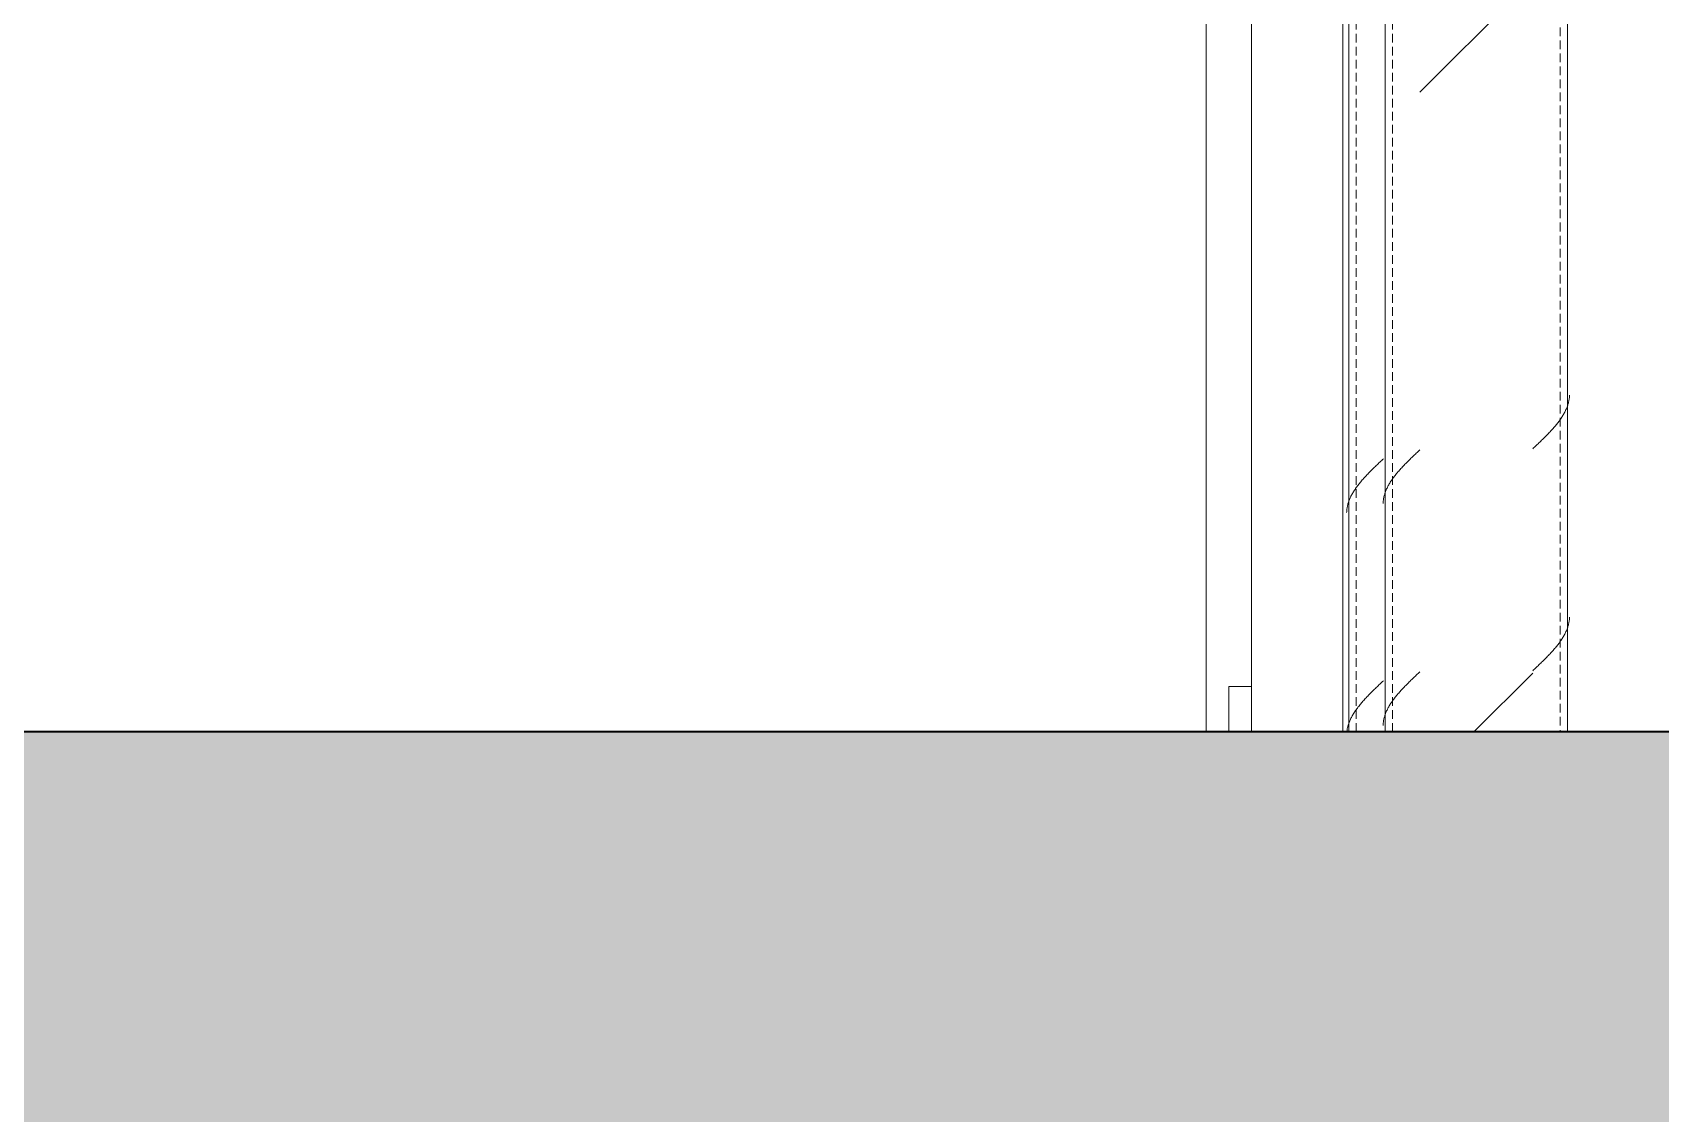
# Model space of a CAD drawing. Header units: centimetres. Extents: x -11896 to 2794, y -437 to 1921.
# Drawn here: x -3596.5 to -3507.1, y 73.1 to 132.4 of the extents above; entities that cross this region are included whole.
import ezdxf

# ---------------------------------------------------------------- set-up
doc = ezdxf.new("R2010")
doc.units = ezdxf.units.CM
doc.linetypes.add('Centre', pattern=[3.175, 0.635, -0.475, 1.59, -0.475])
doc.linetypes.add('Hidden', pattern=[0.714375, 0.47625, -0.238125])
for name, color, linetype, lineweight in [('A-DOOR', 7, 'Continuous', 9), ('A-FLOR', 7, 'Continuous', 9), ('A-FLOR-LEVL', 7, 'Continuous', 9), ('A-FLOR-PATT', 7, 'Continuous', 35), ('A-WALL', 7, 'Continuous', 9), ('S-COLS', 7, 'Continuous', 9)]:
    doc.layers.add(name, color=color, linetype=linetype, lineweight=lineweight)

# ---------------------------------------------------------------- blocks, each defined once
blk = doc.blocks.new('PQ_RVR_EST-01_ZZ_ZZ_MO_T_A_rvt-2-Sección 2-2')
at = {"layer": 'A-FLOR-PATT', "lineweight": 9, "true_color": 0x9a9a9a}
blk.add_hatch(color=253, dxfattribs=at).paths.add_polyline_path([(-115.519, 44), (-115.519, 94), (-5125.167, 94), (-5125.167, 44), (-133.394, 44)])
at = {"layer": 'A-FLOR', "lineweight": 35}
blk.add_line((-2968.865, 94), (-5125.167, 94), dxfattribs=at)
blk = doc.blocks.new('FP_37-Sección 2-2')
at = {"layer": 'S-COLS'}
blk.add_line((-4962.871, 94), (-4962.871, 374.859), dxfattribs=at)
at = {"layer": 'S-COLS', "color": 9, "true_color": 0xc0c0c0}
for p, q in [((-4962.97, 111.655), (-4962.949, 111.701)), ((-4962.949, 111.701), (-4962.928, 111.748)), ((-4962.928, 111.748), (-4962.908, 111.795)), ((-4962.908, 111.795), (-4962.89, 111.842)), ((-4962.89, 111.842), (-4962.873, 111.888)), ((-4962.873, 111.888), (-4962.856, 111.935)), ((-4962.856, 111.935), (-4962.842, 111.982)), ((-4962.842, 111.982), (-4962.828, 112.029)), ((-4962.828, 112.029), (-4962.815, 112.076)), ((-4962.815, 112.076), (-4962.804, 112.122)), ((-4962.804, 112.122), (-4962.793, 112.169)), ((-4962.793, 112.169), (-4962.784, 112.216)), ((-4962.784, 112.216), (-4962.776, 112.263)), ((-4962.776, 112.263), (-4962.77, 112.309)), ((-4962.77, 112.309), (-4962.764, 112.356)), ((-4962.764, 112.356), (-4962.76, 112.403)), ((-4962.76, 112.403), (-4962.757, 112.45)), ((-4962.757, 112.45), (-4962.755, 112.496)), ((-4963.572, 110.766), (-4963.532, 110.813)), ((-4963.532, 110.813), (-4963.494, 110.86)), ((-4963.494, 110.86), (-4963.456, 110.907)), ((-4963.456, 110.907), (-4963.418, 110.953)), ((-4963.418, 110.953), (-4963.382, 111)), ((-4963.382, 111), (-4963.347, 111.047)), ((-4963.347, 111.047), (-4963.312, 111.094)), ((-4963.312, 111.094), (-4963.278, 111.14)), ((-4963.278, 111.14), (-4963.245, 111.187)), ((-4963.245, 111.187), (-4963.213, 111.234)), ((-4963.213, 111.234), (-4963.182, 111.281)), ((-4963.182, 111.281), (-4963.152, 111.327)), ((-4963.152, 111.327), (-4963.123, 111.374)), ((-4963.123, 111.374), (-4963.095, 111.421)), ((-4963.095, 111.421), (-4963.068, 111.468)), ((-4963.068, 111.468), (-4963.042, 111.514)), ((-4963.042, 111.514), (-4963.017, 111.561)), ((-4963.017, 111.561), (-4962.993, 111.608)), ((-4962.993, 111.608), (-4962.97, 111.655)), ((-4964.43, 109.878), (-4964.382, 109.925)), ((-4964.382, 109.925), (-4964.333, 109.972)), ((-4964.333, 109.972), (-4964.285, 110.018)), ((-4964.285, 110.018), (-4964.237, 110.065)), ((-4964.237, 110.065), (-4964.189, 110.112)), ((-4964.189, 110.112), (-4964.142, 110.159)), ((-4964.142, 110.159), (-4964.095, 110.205)), ((-4964.095, 110.205), (-4964.048, 110.252)), ((-4964.048, 110.252), (-4964.002, 110.299)), ((-4964.002, 110.299), (-4963.957, 110.346)), ((-4963.957, 110.346), (-4963.912, 110.392)), ((-4963.912, 110.392), (-4963.867, 110.439)), ((-4963.867, 110.439), (-4963.823, 110.486)), ((-4963.823, 110.486), (-4963.78, 110.533)), ((-4963.78, 110.533), (-4963.737, 110.579)), ((-4963.737, 110.579), (-4963.694, 110.626)), ((-4963.694, 110.626), (-4963.653, 110.673)), ((-4963.653, 110.673), (-4963.612, 110.72)), ((-4963.612, 110.72), (-4963.572, 110.766)), ((-4964.776, 109.551), (-4964.726, 109.597)), ((-4964.726, 109.597), (-4964.677, 109.644)), ((-4964.677, 109.644), (-4964.627, 109.691)), ((-4964.627, 109.691), (-4964.578, 109.738)), ((-4964.578, 109.738), (-4964.528, 109.784)), ((-4964.528, 109.784), (-4964.479, 109.831)), ((-4964.479, 109.831), (-4964.43, 109.878)), ((-4962.776, 100.073), (-4962.77, 100.12)), ((-4962.77, 100.12), (-4962.764, 100.167)), ((-4962.764, 100.167), (-4962.76, 100.213)), ((-4962.76, 100.213), (-4962.757, 100.26)), ((-4962.757, 100.26), (-4962.755, 100.307)), ((-4963.152, 99.138), (-4963.123, 99.185)), ((-4963.123, 99.185), (-4963.095, 99.232)), ((-4963.095, 99.232), (-4963.068, 99.278)), ((-4963.068, 99.278), (-4963.042, 99.325)), ((-4963.042, 99.325), (-4963.017, 99.372)), ((-4963.017, 99.372), (-4962.993, 99.419)), ((-4962.993, 99.419), (-4962.97, 99.465)), ((-4962.97, 99.465), (-4962.949, 99.512)), ((-4962.949, 99.512), (-4962.928, 99.559)), ((-4962.928, 99.559), (-4962.908, 99.606)), ((-4962.908, 99.606), (-4962.89, 99.652)), ((-4962.89, 99.652), (-4962.873, 99.699)), ((-4962.873, 99.699), (-4962.856, 99.746)), ((-4962.856, 99.746), (-4962.842, 99.793)), ((-4962.842, 99.793), (-4962.828, 99.839)), ((-4962.828, 99.839), (-4962.815, 99.886)), ((-4962.815, 99.886), (-4962.804, 99.933)), ((-4962.804, 99.933), (-4962.793, 99.98)), ((-4962.793, 99.98), (-4962.784, 100.026)), ((-4962.784, 100.026), (-4962.776, 100.073)), ((-4963.867, 98.25), (-4963.823, 98.296)), ((-4963.823, 98.296), (-4963.78, 98.343)), ((-4963.78, 98.343), (-4963.737, 98.39)), ((-4963.737, 98.39), (-4963.694, 98.437)), ((-4963.694, 98.437), (-4963.653, 98.483)), ((-4963.653, 98.483), (-4963.612, 98.53)), ((-4963.612, 98.53), (-4963.572, 98.577)), ((-4963.572, 98.577), (-4963.532, 98.624)), ((-4963.532, 98.624), (-4963.494, 98.67)), ((-4963.494, 98.67), (-4963.456, 98.717)), ((-4963.456, 98.717), (-4963.418, 98.764)), ((-4963.418, 98.764), (-4963.382, 98.811)), ((-4963.382, 98.811), (-4963.347, 98.857)), ((-4963.347, 98.857), (-4963.312, 98.904)), ((-4963.312, 98.904), (-4963.278, 98.951)), ((-4963.278, 98.951), (-4963.245, 98.998)), ((-4963.245, 98.998), (-4963.213, 99.044)), ((-4963.213, 99.044), (-4963.182, 99.091)), ((-4963.182, 99.091), (-4963.152, 99.138)), ((-4964.776, 97.361), (-4964.726, 97.408)), ((-4964.726, 97.408), (-4964.677, 97.455)), ((-4964.677, 97.455), (-4964.627, 97.502)), ((-4964.627, 97.502), (-4964.578, 97.548)), ((-4964.578, 97.548), (-4964.528, 97.595)), ((-4964.528, 97.595), (-4964.479, 97.642)), ((-4964.479, 97.642), (-4964.43, 97.689)), ((-4964.43, 97.689), (-4964.382, 97.735)), ((-4964.382, 97.735), (-4964.333, 97.782)), ((-4964.333, 97.782), (-4964.285, 97.829)), ((-4964.285, 97.829), (-4964.237, 97.876)), ((-4964.237, 97.876), (-4964.189, 97.922)), ((-4964.189, 97.922), (-4964.142, 97.969)), ((-4964.142, 97.969), (-4964.095, 98.016)), ((-4964.095, 98.016), (-4964.048, 98.063)), ((-4964.048, 98.063), (-4964.002, 98.109)), ((-4964.002, 98.109), (-4963.957, 98.156)), ((-4963.957, 98.156), (-4963.912, 98.203)), ((-4963.912, 98.203), (-4963.867, 98.25))]:
    blk.add_line(p, q, dxfattribs=at)
blk = doc.blocks.new('FP_38-Sección 2-2')
at = {"layer": 'S-COLS'}
blk.add_line((-4972.871, 375.859), (-4972.871, 94), dxfattribs=at)
at = {"layer": 'S-COLS', "color": 9, "true_color": 0xc0c0c0}
for p, q in [((-4971.505, 108.982), (-4971.457, 109.029)), ((-4971.457, 109.029), (-4971.409, 109.076)), ((-4971.409, 109.076), (-4971.36, 109.122)), ((-4971.36, 109.122), (-4971.311, 109.169)), ((-4971.311, 109.169), (-4971.262, 109.216)), ((-4971.262, 109.216), (-4971.213, 109.263)), ((-4971.213, 109.263), (-4971.164, 109.309)), ((-4971.164, 109.309), (-4971.115, 109.356)), ((-4971.115, 109.356), (-4971.065, 109.403)), ((-4971.065, 109.403), (-4971.016, 109.45)), ((-4971.016, 109.45), (-4970.966, 109.496)), ((-4972.323, 108.094), (-4972.286, 108.14)), ((-4972.286, 108.14), (-4972.248, 108.187)), ((-4972.248, 108.187), (-4972.21, 108.234)), ((-4972.21, 108.234), (-4972.17, 108.281)), ((-4972.17, 108.281), (-4972.13, 108.328)), ((-4972.13, 108.328), (-4972.089, 108.374)), ((-4972.089, 108.374), (-4972.047, 108.421)), ((-4972.047, 108.421), (-4972.005, 108.468)), ((-4972.005, 108.468), (-4971.962, 108.515)), ((-4971.962, 108.515), (-4971.919, 108.561)), ((-4971.919, 108.561), (-4971.875, 108.608)), ((-4971.875, 108.608), (-4971.83, 108.655)), ((-4971.83, 108.655), (-4971.785, 108.702)), ((-4971.785, 108.702), (-4971.739, 108.748)), ((-4971.739, 108.748), (-4971.693, 108.795)), ((-4971.693, 108.795), (-4971.647, 108.842)), ((-4971.647, 108.842), (-4971.6, 108.889)), ((-4971.6, 108.889), (-4971.553, 108.935)), ((-4971.553, 108.935), (-4971.505, 108.982)), ((-4972.852, 107.205), (-4972.833, 107.252)), ((-4972.833, 107.252), (-4972.814, 107.299)), ((-4972.814, 107.299), (-4972.793, 107.346)), ((-4972.793, 107.346), (-4972.771, 107.392)), ((-4972.771, 107.392), (-4972.749, 107.439)), ((-4972.749, 107.439), (-4972.725, 107.486)), ((-4972.725, 107.486), (-4972.7, 107.533)), ((-4972.7, 107.533), (-4972.674, 107.579)), ((-4972.674, 107.579), (-4972.647, 107.626)), ((-4972.647, 107.626), (-4972.619, 107.673)), ((-4972.619, 107.673), (-4972.59, 107.72)), ((-4972.59, 107.72), (-4972.559, 107.766)), ((-4972.559, 107.766), (-4972.528, 107.813)), ((-4972.528, 107.813), (-4972.497, 107.86)), ((-4972.497, 107.86), (-4972.464, 107.907)), ((-4972.464, 107.907), (-4972.43, 107.953)), ((-4972.43, 107.953), (-4972.395, 108)), ((-4972.395, 108), (-4972.36, 108.047)), ((-4972.36, 108.047), (-4972.323, 108.094)), ((-4972.987, 106.551), (-4972.985, 106.598)), ((-4972.985, 106.598), (-4972.982, 106.644)), ((-4972.982, 106.644), (-4972.978, 106.691)), ((-4972.978, 106.691), (-4972.972, 106.738)), ((-4972.972, 106.738), (-4972.965, 106.785)), ((-4972.965, 106.785), (-4972.958, 106.831)), ((-4972.958, 106.831), (-4972.948, 106.878)), ((-4972.948, 106.878), (-4972.938, 106.925)), ((-4972.938, 106.925), (-4972.927, 106.972)), ((-4972.927, 106.972), (-4972.914, 107.018)), ((-4972.914, 107.018), (-4972.9, 107.065)), ((-4972.9, 107.065), (-4972.885, 107.112)), ((-4972.885, 107.112), (-4972.869, 107.159)), ((-4972.869, 107.159), (-4972.852, 107.205)), ((-4971.83, 96.465), (-4971.785, 96.512)), ((-4971.785, 96.512), (-4971.739, 96.559)), ((-4971.739, 96.559), (-4971.693, 96.606)), ((-4971.693, 96.606), (-4971.647, 96.652)), ((-4971.647, 96.652), (-4971.6, 96.699)), ((-4971.6, 96.699), (-4971.553, 96.746)), ((-4971.553, 96.746), (-4971.505, 96.793)), ((-4971.505, 96.793), (-4971.457, 96.839)), ((-4971.457, 96.839), (-4971.409, 96.886)), ((-4971.409, 96.886), (-4971.36, 96.933)), ((-4971.36, 96.933), (-4971.311, 96.98)), ((-4971.311, 96.98), (-4971.262, 97.026)), ((-4971.262, 97.026), (-4971.213, 97.073)), ((-4971.213, 97.073), (-4971.164, 97.12)), ((-4971.164, 97.12), (-4971.115, 97.167)), ((-4971.115, 97.167), (-4971.065, 97.213)), ((-4971.065, 97.213), (-4971.016, 97.26)), ((-4971.016, 97.26), (-4970.966, 97.307)), ((-4972.559, 95.577), (-4972.528, 95.624)), ((-4972.528, 95.624), (-4972.497, 95.671)), ((-4972.497, 95.671), (-4972.464, 95.717)), ((-4972.464, 95.717), (-4972.43, 95.764)), ((-4972.43, 95.764), (-4972.395, 95.811)), ((-4972.395, 95.811), (-4972.36, 95.858)), ((-4972.36, 95.858), (-4972.323, 95.904)), ((-4972.323, 95.904), (-4972.286, 95.951)), ((-4972.286, 95.951), (-4972.248, 95.998)), ((-4972.248, 95.998), (-4972.21, 96.045)), ((-4972.21, 96.045), (-4972.17, 96.091)), ((-4972.17, 96.091), (-4972.13, 96.138)), ((-4972.13, 96.138), (-4972.089, 96.185)), ((-4972.089, 96.185), (-4972.047, 96.232)), ((-4972.047, 96.232), (-4972.005, 96.278)), ((-4972.005, 96.278), (-4971.962, 96.325)), ((-4971.962, 96.325), (-4971.919, 96.372)), ((-4971.919, 96.372), (-4971.875, 96.419)), ((-4971.875, 96.419), (-4971.83, 96.465)), ((-4972.948, 94.689), (-4972.938, 94.735)), ((-4972.938, 94.735), (-4972.927, 94.782)), ((-4972.927, 94.782), (-4972.914, 94.829)), ((-4972.914, 94.829), (-4972.9, 94.876)), ((-4972.9, 94.876), (-4972.885, 94.922)), ((-4972.885, 94.922), (-4972.869, 94.969)), ((-4972.869, 94.969), (-4972.852, 95.016)), ((-4972.852, 95.016), (-4972.833, 95.063)), ((-4972.833, 95.063), (-4972.814, 95.109)), ((-4972.814, 95.109), (-4972.793, 95.156)), ((-4972.793, 95.156), (-4972.771, 95.203)), ((-4972.771, 95.203), (-4972.749, 95.25)), ((-4972.749, 95.25), (-4972.725, 95.296)), ((-4972.725, 95.296), (-4972.7, 95.343)), ((-4972.7, 95.343), (-4972.674, 95.39)), ((-4972.674, 95.39), (-4972.647, 95.437)), ((-4972.647, 95.437), (-4972.619, 95.483)), ((-4972.619, 95.483), (-4972.59, 95.53)), ((-4972.59, 95.53), (-4972.559, 95.577)), ((-4972.987, 94.361), (-4972.985, 94.408)), ((-4972.985, 94.408), (-4972.982, 94.455)), ((-4972.982, 94.455), (-4972.978, 94.502)), ((-4972.978, 94.502), (-4972.972, 94.548)), ((-4972.972, 94.548), (-4972.965, 94.595)), ((-4972.965, 94.595), (-4972.958, 94.642)), ((-4972.958, 94.642), (-4972.948, 94.689))]:
    blk.add_line(p, q, dxfattribs=at)
blk = doc.blocks.new('HSS Rectangular-Column - 100 x 100 mm-V36-Sección 2-2')
at = {"layer": 'S-COLS', "true_color": 0xc0c0c0}
h = blk.add_hatch(dxfattribs=at)
h.set_pattern_fill('FP_7', color=9, style=0, pattern_type=2)
h.set_pattern_definition([(45, (-5061.785, 712), (-25.1447, 25.1447), []), (45, (-5061.785, 750.1), (-25.1447, 25.1447), [])])
h.paths.add_polyline_path([(-4964.776, 94), (-4964.776, 374.859), (-4965.589, 374.891), (-4965.7, 375.563), (-4965.877, 375.137), (-4966.549, 374.859), (-4969.82, 374.93), (-4970.32, 375.137), (-4970.599, 375.859), (-4970.966, 375.809), (-4970.966, 94), (-4968.768, 94)])
h.paths.add_polyline_path([(-4967.051, 375.359), (-4966.378, 375.638), (-4966.378, 375.859), (-4969.89, 375.809), (-4969.82, 375.638), (-4969.146, 375.359), (-4968.768, 375.359)])
at = {"layer": 'S-COLS', "linetype": 'Hidden'}
for p, q in [((-4972.471, 94), (-4972.471, 375.859)), ((-4963.271, 374.859), (-4963.271, 94))]:
    blk.add_line(p, q, dxfattribs=at)
at = {"layer": 'S-COLS'}
for name in ['FP_38-Sección 2-2', 'FP_37-Sección 2-2']:
    blk.add_blockref(name, (0, 0), dxfattribs=at)
blk = doc.blocks.new('FP_40-Sección 2-2')
at = {"layer": 'S-COLS'}
blk.add_line((-4974.871, 375.859), (-4974.871, 94), dxfattribs=at)
at = {"layer": 'S-COLS', "color": 9, "true_color": 0xc0c0c0}
for p, q in [((-4973.919, 108.073), (-4973.875, 108.119)), ((-4973.875, 108.119), (-4973.83, 108.166)), ((-4973.83, 108.166), (-4973.785, 108.213)), ((-4973.785, 108.213), (-4973.739, 108.26)), ((-4973.739, 108.26), (-4973.693, 108.306)), ((-4973.693, 108.306), (-4973.647, 108.353)), ((-4973.647, 108.353), (-4973.6, 108.4)), ((-4973.6, 108.4), (-4973.553, 108.447)), ((-4973.553, 108.447), (-4973.505, 108.493)), ((-4973.505, 108.493), (-4973.457, 108.54)), ((-4973.457, 108.54), (-4973.409, 108.587)), ((-4973.409, 108.587), (-4973.36, 108.634)), ((-4973.36, 108.634), (-4973.311, 108.68)), ((-4973.311, 108.68), (-4973.262, 108.727)), ((-4973.262, 108.727), (-4973.213, 108.774)), ((-4973.213, 108.774), (-4973.164, 108.821)), ((-4973.164, 108.821), (-4973.115, 108.867)), ((-4973.115, 108.867), (-4973.065, 108.914)), ((-4973.065, 108.914), (-4973.016, 108.961)), ((-4973.016, 108.961), (-4972.966, 109.008)), ((-4974.619, 107.184), (-4974.59, 107.231)), ((-4974.59, 107.231), (-4974.559, 107.278)), ((-4974.559, 107.278), (-4974.528, 107.324)), ((-4974.528, 107.324), (-4974.497, 107.371)), ((-4974.497, 107.371), (-4974.464, 107.418)), ((-4974.464, 107.418), (-4974.43, 107.465)), ((-4974.43, 107.465), (-4974.395, 107.512)), ((-4974.395, 107.512), (-4974.36, 107.558)), ((-4974.36, 107.558), (-4974.323, 107.605)), ((-4974.323, 107.605), (-4974.286, 107.652)), ((-4974.286, 107.652), (-4974.248, 107.699)), ((-4974.248, 107.699), (-4974.21, 107.745)), ((-4974.21, 107.745), (-4974.17, 107.792)), ((-4974.17, 107.792), (-4974.13, 107.839)), ((-4974.13, 107.839), (-4974.089, 107.886)), ((-4974.089, 107.886), (-4974.047, 107.932)), ((-4974.047, 107.932), (-4974.005, 107.979)), ((-4974.005, 107.979), (-4973.962, 108.026)), ((-4973.962, 108.026), (-4973.919, 108.073)), ((-4974.965, 106.296), (-4974.958, 106.343)), ((-4974.958, 106.343), (-4974.948, 106.389)), ((-4974.948, 106.389), (-4974.938, 106.436)), ((-4974.938, 106.436), (-4974.927, 106.483)), ((-4974.927, 106.483), (-4974.914, 106.53)), ((-4974.914, 106.53), (-4974.9, 106.576)), ((-4974.9, 106.576), (-4974.885, 106.623)), ((-4974.885, 106.623), (-4974.869, 106.67)), ((-4974.869, 106.67), (-4974.852, 106.717)), ((-4974.852, 106.717), (-4974.833, 106.763)), ((-4974.833, 106.763), (-4974.814, 106.81)), ((-4974.814, 106.81), (-4974.793, 106.857)), ((-4974.793, 106.857), (-4974.771, 106.904)), ((-4974.771, 106.904), (-4974.749, 106.95)), ((-4974.749, 106.95), (-4974.725, 106.997)), ((-4974.725, 106.997), (-4974.7, 107.044)), ((-4974.7, 107.044), (-4974.674, 107.091)), ((-4974.674, 107.091), (-4974.647, 107.137)), ((-4974.647, 107.137), (-4974.619, 107.184)), ((-4974.987, 106.062), (-4974.985, 106.109)), ((-4974.985, 106.109), (-4974.982, 106.156)), ((-4974.982, 106.156), (-4974.978, 106.202)), ((-4974.978, 106.202), (-4974.972, 106.249)), ((-4974.972, 106.249), (-4974.965, 106.296)), ((-4973.313, 96.489), (-4973.264, 96.536)), ((-4973.264, 96.536), (-4973.214, 96.583)), ((-4973.214, 96.583), (-4973.165, 96.63)), ((-4973.165, 96.63), (-4973.115, 96.677)), ((-4973.115, 96.677), (-4973.066, 96.724)), ((-4973.066, 96.724), (-4973.016, 96.771)), ((-4973.016, 96.771), (-4972.966, 96.818)), ((-4974.175, 95.597), (-4974.135, 95.644)), ((-4974.135, 95.644), (-4974.093, 95.691)), ((-4974.093, 95.691), (-4974.052, 95.738)), ((-4974.052, 95.738), (-4974.009, 95.785)), ((-4974.009, 95.785), (-4973.966, 95.832)), ((-4973.966, 95.832), (-4973.923, 95.879)), ((-4973.923, 95.879), (-4973.879, 95.926)), ((-4973.879, 95.926), (-4973.834, 95.973)), ((-4973.834, 95.973), (-4973.789, 96.02)), ((-4973.789, 96.02), (-4973.743, 96.067)), ((-4973.743, 96.067), (-4973.697, 96.114)), ((-4973.697, 96.114), (-4973.65, 96.161)), ((-4973.65, 96.161), (-4973.603, 96.208)), ((-4973.603, 96.208), (-4973.555, 96.255)), ((-4973.555, 96.255), (-4973.507, 96.302)), ((-4973.507, 96.302), (-4973.459, 96.349)), ((-4973.459, 96.349), (-4973.411, 96.396)), ((-4973.411, 96.396), (-4973.362, 96.442)), ((-4973.362, 96.442), (-4973.313, 96.489)), ((-4974.776, 94.705), (-4974.753, 94.752)), ((-4974.753, 94.752), (-4974.73, 94.799)), ((-4974.73, 94.799), (-4974.705, 94.845)), ((-4974.705, 94.845), (-4974.679, 94.892)), ((-4974.679, 94.892), (-4974.652, 94.939)), ((-4974.652, 94.939), (-4974.624, 94.986)), ((-4974.624, 94.986), (-4974.595, 95.033)), ((-4974.595, 95.033), (-4974.565, 95.08)), ((-4974.565, 95.08), (-4974.534, 95.127)), ((-4974.534, 95.127), (-4974.502, 95.174)), ((-4974.502, 95.174), (-4974.469, 95.221)), ((-4974.469, 95.221), (-4974.435, 95.268)), ((-4974.435, 95.268), (-4974.4, 95.315)), ((-4974.4, 95.315), (-4974.365, 95.362)), ((-4974.365, 95.362), (-4974.328, 95.409)), ((-4974.328, 95.409), (-4974.291, 95.456)), ((-4974.291, 95.456), (-4974.253, 95.503)), ((-4974.253, 95.503), (-4974.214, 95.55)), ((-4974.214, 95.55), (-4974.175, 95.597)), ((-4974.979, 94), (-4974.974, 94.047)), ((-4974.974, 94.047), (-4974.967, 94.094)), ((-4974.967, 94.094), (-4974.96, 94.141)), ((-4974.96, 94.141), (-4974.951, 94.188)), ((-4974.951, 94.188), (-4974.941, 94.235)), ((-4974.941, 94.235), (-4974.93, 94.282)), ((-4974.93, 94.282), (-4974.917, 94.329)), ((-4974.917, 94.329), (-4974.904, 94.376)), ((-4974.904, 94.376), (-4974.889, 94.423)), ((-4974.889, 94.423), (-4974.873, 94.47)), ((-4974.873, 94.47), (-4974.856, 94.517)), ((-4974.856, 94.517), (-4974.838, 94.564)), ((-4974.838, 94.564), (-4974.818, 94.611)), ((-4974.818, 94.611), (-4974.798, 94.658)), ((-4974.798, 94.658), (-4974.776, 94.705))]:
    blk.add_line(p, q, dxfattribs=at)
blk = doc.blocks.new('HSS Rectangular-Column - 100 x 100 mm-V39-Sección 2-2')
at = {"layer": 'S-COLS', "linetype": 'Hidden'}
blk.add_line((-4974.471, 94), (-4974.471, 375.859), dxfattribs=at)
at = {"layer": 'S-COLS'}
blk.add_blockref('FP_40-Sección 2-2', (0, 0), dxfattribs=at)
blk = doc.blocks.new('M_RVR_Puerta cortina plastica - 2_00 x 3_00-1783720-Sección 2-2')
at = {"layer": 'A-DOOR'}
blk.add_line((-4982.705, 94), (-4982.705, 394), dxfattribs=at)
at = {"layer": 'A-DOOR', "lineweight": 18}
for p, q in [((-4980.205, 394), (-4980.205, 94)), ((-4975.205, 94), (-4975.205, 394)), ((-4980.205, 94), (-4975.205, 94))]:
    blk.add_line(p, q, dxfattribs=at)

msp = doc.modelspace()

# ---------------------------------------------------------------- hatches: boundary and pattern name
at = {"layer": 'A-FLOR-PATT', "lineweight": 9, "true_color": 0x9a9a9a}
msp.add_hatch(color=253, dxfattribs=at).paths.add_polyline_path([(1317.265, 44), (1317.265, 94), (-3674.508, 94), (-3674.508, 44), (1261.618, 44)])

# ---------------------------------------------------------------- linework, layer by layer
at = {"layer": 'A-FLOR', "lineweight": 35}
msp.add_line((-1518.206, 94), (-3674.508, 94), dxfattribs=at)
at = {"layer": 'A-FLOR-LEVL', "color": 253, "linetype": 'Centre', "true_color": 0xaaaaaa}
msp.add_line((-4027.666, 94), (1679.934, 94), dxfattribs=at)
at = {"layer": 'A-WALL', "lineweight": 18}
for p, q in [((-3530.796, 96.5), (-3530.796, 94)), ((-3529.546, 96.5), (-3530.796, 96.5))]:
    msp.add_line(p, q, dxfattribs=at)

# ---------------------------------------------------------------- block references
at = {"lineweight": 5}
msp.add_blockref('PQ_RVR_EST-01_ZZ_ZZ_MO_T_A_rvt-2-Sección 2-2', (1450.659, 0), dxfattribs=at)
at = {"layer": 'A-DOOR', "color": 8, "true_color": 0x808080}
msp.add_blockref('M_RVR_Puerta cortina plastica - 2_00 x 3_00-1783720-Sección 2-2', (1450.659, 0), dxfattribs=at)
at = {"layer": 'S-COLS'}
for name in ['HSS Rectangular-Column - 100 x 100 mm-V39-Sección 2-2', 'HSS Rectangular-Column - 100 x 100 mm-V36-Sección 2-2']:
    msp.add_blockref(name, (1450.659, 0), dxfattribs=at)

doc.saveas('drawing.dxf')
